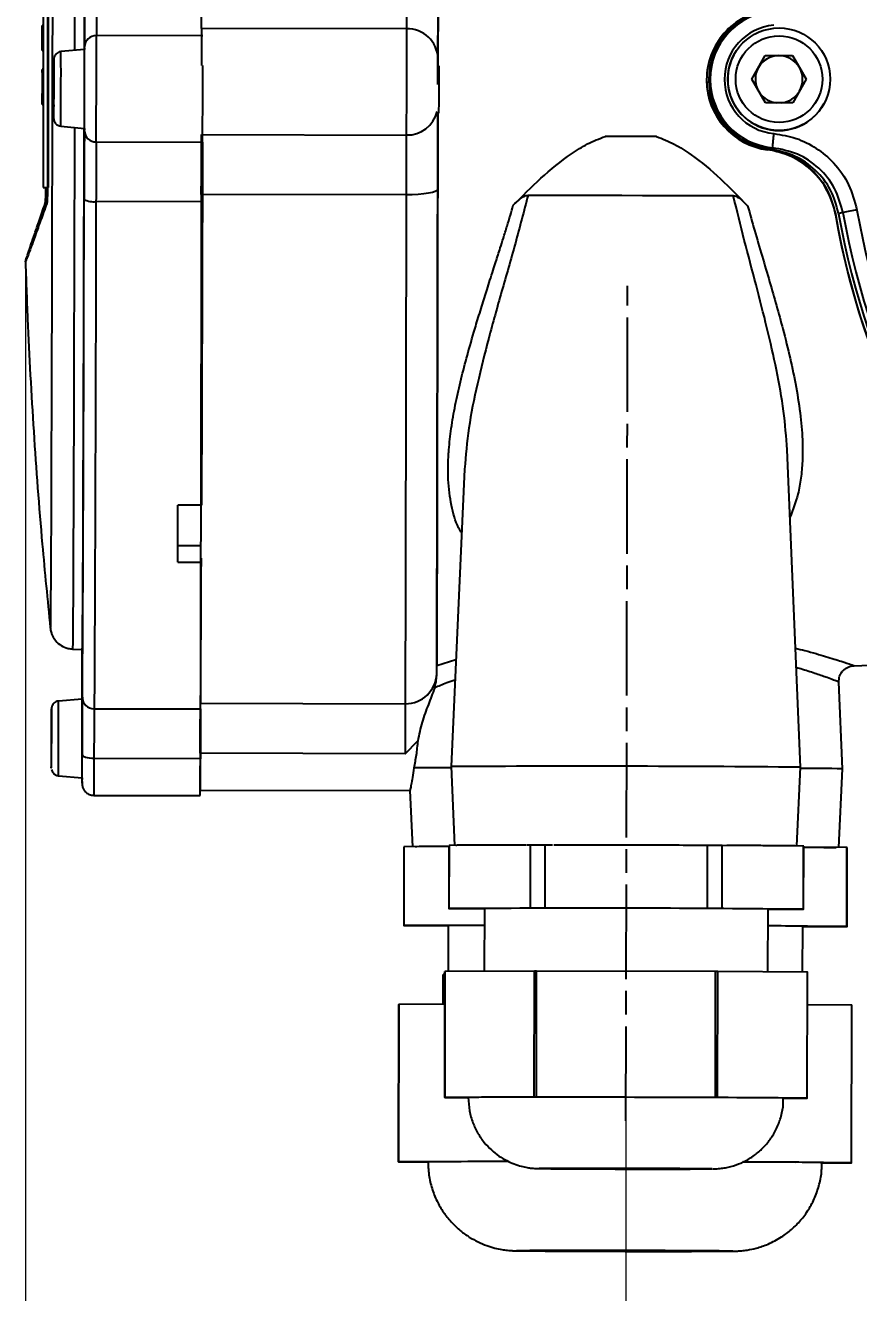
# Model space of a CAD drawing. Header units: millimetres. Extents: x 2384 to 4064, y 886 to 2074.
# Drawn here: x 2707.7 to 2813.5, y 1654 to 1814.9 of the extents above; entities that cross this region are included whole.
import ezdxf

# ---------------------------------------------------------------- set-up
doc = ezdxf.new("R2010")
doc.units = ezdxf.units.MM
doc.linetypes.add('AM_ISO08W050', pattern=[18, 12, -1.5, 3, -1.5])
doc.layers.add('AM_7', color=4, linetype='AM_ISO08W050', lineweight=25)
doc.layers.add('标注', color=3, linetype='Continuous', lineweight=13)
doc.styles.add('SLDTEXTSTYLE1', font='txt.shx', dxfattribs={"width": 0.7, "bigfont": 'gbcbig.shx'})
doc.dimstyles.new('SLDDIMSTYLE12$0', dxfattribs={"dimtxt": 12, "dimasz": 10, "dimexe": 0, "dimexo": 0.0625, "dimgap": 0.875, "dimtad": 1, "dimdec": 1, "dimlfac": 1.8, "dimrnd": 1e-09, "dimzin": 12, "dimdsep": 46, "dimtxsty": 'SLDTEXTSTYLE1', "dimcen": 0.09, "dimdle": 8.16, "dimclrd": 3, "dimclre": 3, "dimadec": 0, "dimazin": 3, "dimtfac": 1, "dimtdec": 1, "dimtofl": 0, "dimtmove": 0, "dimatfit": 3, "dimfxl": 0, "dimfrac": 2, "dimtolj": 1, "dimlwd": 5, "dimlwe": 5, "dimarcsym": 0})

# ---------------------------------------------------------------- blocks, each defined once
blk = doc.blocks.new('*D53')
at = {"layer": 'Defpoints', "color": 0, "transparency": 16777216}
for p in [(2707.74, 1785.17), (2948.88, 1689.67), (2948.88, 1637.54)]:
    blk.add_point(p, dxfattribs=at)
at = {"layer": '标注', "color": 3, "lineweight": 5, "transparency": 16777216}
blk.add_line((2707.74, 1785.1), (2707.74, 1637.54), dxfattribs=at)
at = {"layer": '标注', "color": 3, "linetype": 'Continuous', "lineweight": 5, "transparency": 16777216}
for p, q in [((2948.88, 1689.61), (2948.88, 1637.54)), ((2717.74, 1637.54), (2938.88, 1637.54))]:
    blk.add_line(p, q, dxfattribs=at)
at = {"layer": '标注', "color": 3, "transparency": 16777216}
for points in [[(2717.74, 1639.21), (2717.74, 1635.88), (2707.74, 1637.54)], [(2938.88, 1639.21), (2938.88, 1635.88), (2948.88, 1637.54)]]:
    blk.add_solid(points, dxfattribs=at)
at = {"layer": '标注', "color": 0, "transparency": 16777216, "insert": (2828.31, 1643.42), "char_height": 10, "attachment_point": 5, "style": 'SLDTEXTSTYLE1'}
blk.add_mtext('\\A1;245', dxfattribs=at)
blk = doc.blocks.new('*D60')
at = {"layer": 'Defpoints', "color": 0, "transparency": 16777216}
for p in [(2948.88, 1689.67), (2783.96, 1678.81), (2783.96, 1651.03)]:
    blk.add_point(p, dxfattribs=at)
at = {"layer": '标注', "color": 3, "lineweight": 5, "transparency": 16777216}
blk.add_line((2948.88, 1689.61), (2948.88, 1651.03), dxfattribs=at)
at = {"layer": '标注', "color": 3, "linetype": 'Continuous', "lineweight": 5, "transparency": 16777216}
for p, q in [((2783.96, 1678.75), (2783.96, 1651.03)), ((2938.88, 1651.03), (2793.96, 1651.03))]:
    blk.add_line(p, q, dxfattribs=at)
at = {"layer": '标注', "color": 3, "transparency": 16777216}
for points in [[(2793.96, 1652.7), (2793.96, 1649.36), (2783.96, 1651.03)], [(2938.88, 1652.7), (2938.88, 1649.36), (2948.88, 1651.03)]]:
    blk.add_solid(points, dxfattribs=at)
at = {"layer": '标注', "color": 0, "transparency": 16777216, "insert": (2866.42, 1656.91), "char_height": 10, "attachment_point": 5, "style": 'SLDTEXTSTYLE1'}
blk.add_mtext('\\A1;165', dxfattribs=at)

msp = doc.modelspace()

# ---------------------------------------------------------------- linework, layer by layer
at = {"color": 7, "linetype": 'Continuous', "lineweight": 25}
for p, q in [((2709.992, 1820.31), (2709.992, 1794.31)), ((2710.692, 1794.31), (2710.692, 1820.31)), ((2709.992, 1814.864), (2709.892, 1814.864)), ((2709.892, 1814.621), (2709.892, 1814.864)), ((2709.992, 1814.621), (2709.892, 1814.621)), ((2709.892, 1814.269), (2709.892, 1814.621)), ((2709.992, 1814.269), (2709.892, 1814.269)), ((2709.892, 1814.107), (2709.892, 1814.269)), ((2709.992, 1814.107), (2709.892, 1814.107)), ((2709.892, 1813.079), (2709.892, 1814.107)), ((2709.992, 1813.079), (2709.892, 1813.079)), ((2730.257, 1813.555), (2716.757, 1813.581)), ((2756.112, 1814.45), (2730.112, 1814.498)), ((2709.992, 1812.214), (2709.892, 1812.214)), ((2709.892, 1811.998), (2709.892, 1812.214)), ((2709.992, 1811.998), (2709.892, 1811.998)), ((2709.892, 1811.835), (2709.892, 1811.998)), ((2709.892, 1811.835), (2709.992, 1811.835)), ((2709.892, 1811.781), (2709.892, 1811.835)), ((2709.992, 1811.781), (2709.892, 1811.781)), ((2709.892, 1811.7), (2709.892, 1811.781)), ((2709.892, 1811.7), (2709.992, 1811.7)), ((2715.249, 1811.815), (2712.262, 1811.559)), ((2797.687, 1811.172), (2797.675, 1811.15)), ((2799.928, 1808.047), (2801.651, 1811.052)), ((2800.783, 1809.537), (2801.644, 1811.04)), ((2801.644, 1811.04), (2801.651, 1811.052)), ((2801.644, 1811.04), (2803.376, 1811.045)), ((2801.651, 1811.052), (2805.115, 1811.063)), ((2803.376, 1811.045), (2805.108, 1811.05)), ((2805.108, 1811.05), (2805.115, 1811.063)), ((2805.108, 1811.05), (2805.979, 1809.553)), ((2805.115, 1811.063), (2806.856, 1808.068)), ((2709.992, 1809.31), (2709.892, 1809.31)), ((2709.992, 1809.291), (2709.892, 1809.291)), ((2709.892, 1809.272), (2709.892, 1809.291)), ((2709.992, 1809.272), (2709.892, 1809.272)), ((2709.892, 1809.215), (2709.892, 1809.272)), ((2709.992, 1809.215), (2709.892, 1809.215)), ((2709.892, 1809.026), (2709.892, 1809.215)), ((2709.992, 1809.026), (2709.892, 1809.026)), ((2709.892, 1808.924), (2709.892, 1809.026)), ((2709.992, 1808.924), (2709.892, 1808.924)), ((2709.892, 1808.924), (2709.892, 1806.232)), ((2715.253, 1809.815), (2715.252, 1809.815)), ((2799.928, 1808.046), (2800.783, 1809.537)), ((2805.979, 1809.553), (2806.849, 1808.056)), ((2794.2, 1808.003), (2794.2, 1807.924)), ((2801.67, 1805.052), (2799.928, 1808.047)), ((2806.856, 1808.068), (2805.134, 1805.063)), ((2709.992, 1806.232), (2709.892, 1806.232)), ((2709.892, 1805.898), (2709.892, 1806.232)), ((2709.892, 1805.873), (2709.992, 1805.873)), ((2709.892, 1805.601), (2709.892, 1805.656)), ((2709.892, 1805.581), (2709.992, 1805.581)), ((2709.892, 1805.29), (2709.992, 1805.29)), ((2805.134, 1805.063), (2801.67, 1805.052)), ((2709.992, 1804.956), (2709.892, 1804.956)), ((2709.892, 1804.842), (2709.892, 1804.956)), ((2709.992, 1804.842), (2709.892, 1804.842)), ((2709.992, 1804.805), (2709.892, 1804.805)), ((2715.241, 1803.815), (2715.241, 1803.815)), ((2760.055, 1803.73), (2760.234, 1803.73)), ((2809.082, 1804.915), (2809.094, 1804.937)), ((2712.244, 1802.082), (2715.23, 1801.815)), ((2730.236, 1801.018), (2756.087, 1800.969)), ((2716.732, 1800.1), (2730.231, 1800.075)), ((2801.965, 1799.088), (2801.965, 1799.167)), ((2709.992, 1794.31), (2710.692, 1794.31)), ((2710.324, 1793.452), (2710.323, 1794.31)), ((2710.245, 1792.268), (2710.461, 1792.316)), ((2710.324, 1793.452), (2710.534, 1793.501)), ((2730.206, 1792.502), (2716.706, 1792.528)), ((2756.073, 1793.377), (2730.208, 1793.426)), ((2810.544, 1790.95), (2810.544, 1790.872)), ((2707.751, 1784.857), (2707.753, 1784.866)), ((2806.106, 1720.706), (2804.422, 1761.017)), ((2763.486, 1758.534), (2761.767, 1720.789)), ((2730.102, 1753.969), (2727.102, 1753.975)), ((2727.084, 1748.87), (2730.076, 1748.865)), ((2730.076, 1746.754), (2730.076, 1747.27)), ((2727.076, 1746.76), (2730.076, 1746.754)), ((2710.905, 1738.4), (2710.904, 1738.403)), ((2713.728, 1735.709), (2714.964, 1735.642)), ((2759.961, 1733.614), (2762.386, 1734.39)), ((2759.957, 1732.591), (2759.959, 1732.754)), ((2759.959, 1732.754), (2759.961, 1733.614)), ((2812.888, 1733.6), (2815.961, 1733.702)), ((2812.908, 1733.601), (2812.888, 1733.607)), ((2811.436, 1720.507), (2810.976, 1731.519)), ((2714.929, 1729.61), (2714.93, 1729.367)), ((2714.953, 1729.543), (2714.95, 1729.369)), ((2714.953, 1729.369), (2711.965, 1729.114)), ((2716.475, 1728.131), (2729.975, 1728.106)), ((2729.982, 1728.827), (2755.952, 1728.778)), ((2714.956, 1727.369), (2714.956, 1727.369)), ((2755.94, 1722.432), (2757.542, 1724.066)), ((2714.944, 1721.369), (2714.945, 1721.369)), ((2729.95, 1721.784), (2716.45, 1721.809)), ((2755.94, 1722.432), (2729.952, 1722.481)), ((2761.767, 1720.789), (2762.184, 1710.794)), ((2805.651, 1710.714), (2806.106, 1720.706)), ((2810.981, 1710.518), (2811.436, 1720.507)), ((2711.947, 1719.636), (2714.934, 1719.369)), ((2716.43, 1717.141), (2729.929, 1717.115)), ((2729.936, 1717.791), (2756.557, 1717.741)), ((2756.556, 1717.741), (2756.854, 1710.62)), ((2755.793, 1710.612), (2755.774, 1700.612)), ((2755.806, 1700.616), (2755.825, 1710.616)), ((2761.52, 1710.637), (2755.825, 1710.616)), ((2761.52, 1710.789), (2761.505, 1702.789)), ((2761.531, 1702.792), (2761.546, 1710.792)), ((2771.301, 1710.827), (2761.546, 1710.792)), ((2771.853, 1710.829), (2771.37, 1710.827)), ((2771.838, 1702.829), (2771.853, 1710.829)), ((2773.697, 1702.829), (2773.712, 1710.829)), ((2774.644, 1710.827), (2773.712, 1710.829)), ((2793.027, 1710.792), (2774.808, 1710.827)), ((2794.328, 1710.79), (2793.192, 1710.792)), ((2794.313, 1702.79), (2794.328, 1710.79)), ((2796.172, 1702.783), (2796.187, 1710.783)), ((2806.494, 1710.708), (2796.187, 1710.783)), ((2806.479, 1702.708), (2806.494, 1710.708)), ((2806.505, 1702.704), (2806.52, 1710.704)), ((2812.011, 1710.511), (2806.52, 1710.551)), ((2811.992, 1700.511), (2812.011, 1710.511)), ((2812.024, 1700.507), (2812.043, 1710.507)), ((2771.838, 1702.829), (2761.531, 1702.792)), ((2761.531, 1702.785), (2766.005, 1702.753)), ((2766.005, 1702.78), (2765.99, 1694.808)), ((2794.313, 1702.79), (2773.697, 1702.829)), ((2806.479, 1702.708), (2796.172, 1702.783)), ((2801.99, 1694.74), (2802.005, 1702.713)), ((2802.005, 1702.685), (2806.479, 1702.701)), ((2766.001, 1700.653), (2755.806, 1700.616)), ((2755.806, 1700.608), (2761.399, 1700.567)), ((2761.399, 1700.602), (2761.388, 1694.792)), ((2811.992, 1700.511), (2802.001, 1700.584)), ((2806.388, 1694.708), (2806.399, 1700.517)), ((2806.399, 1700.482), (2811.992, 1700.502)), ((2760.783, 1694.412), (2760.776, 1690.634)), ((2760.777, 1690.634), (2760.784, 1694.412)), ((2760.989, 1694.413), (2760.784, 1694.412)), ((2760.99, 1694.79), (2760.96, 1678.79)), ((2760.96, 1678.79), (2760.991, 1694.79)), ((2772.348, 1694.831), (2760.991, 1694.79)), ((2772.318, 1678.831), (2772.348, 1694.831)), ((2772.602, 1678.831), (2772.632, 1694.831)), ((2795.348, 1694.788), (2772.632, 1694.831)), ((2795.318, 1678.788), (2795.348, 1694.788)), ((2795.601, 1678.787), (2795.632, 1694.787)), ((2806.989, 1694.704), (2795.632, 1694.787)), ((2806.959, 1678.704), (2806.989, 1694.704)), ((2806.96, 1678.703), (2806.99, 1694.703)), ((2755.13, 1690.614), (2755.093, 1670.614)), ((2755.093, 1670.614), (2755.131, 1690.614)), ((2760.982, 1690.635), (2755.131, 1690.614)), ((2812.629, 1690.506), (2806.982, 1690.548)), ((2812.592, 1670.506), (2812.629, 1690.506)), ((2812.593, 1670.506), (2812.63, 1690.505)), ((2766.639, 1678.811), (2760.96, 1678.79)), ((2760.96, 1678.789), (2763.961, 1678.767)), ((2772.318, 1678.831), (2766.639, 1678.811)), ((2783.96, 1678.81), (2772.602, 1678.831)), ((2795.318, 1678.788), (2783.96, 1678.81)), ((2801.28, 1678.746), (2795.601, 1678.787)), ((2806.959, 1678.704), (2801.28, 1678.746)), ((2803.92, 1678.692), (2806.959, 1678.703)), ((2762.192, 1670.64), (2755.093, 1670.614)), ((2755.093, 1670.613), (2758.843, 1670.586)), ((2769.069, 1670.664), (2762.192, 1670.64)), ((2805.493, 1670.558), (2798.802, 1670.607)), ((2812.592, 1670.506), (2805.493, 1670.558)), ((2808.801, 1670.491), (2812.592, 1670.505)), ((2772.972, 1669.77), (2772.943, 1669.767)), ((2772.943, 1669.767), (2773.085, 1669.762)), ((2770.122, 1659.339), (2770.071, 1659.336))]:
    msp.add_line(p, q, dxfattribs=at)
at = {"color": 7, "linetype": 'Continuous', "lineweight": 25, "flags": 128}
for points in [[(2713.996, 1877.982), (2714.001, 1877.904), (2714.009, 1877.494), (2714.016, 1876.735), (2714.022, 1875.63), (2714.028, 1874.185), (2714.033, 1872.407), (2714.036, 1870.305), (2714.039, 1867.888), (2714.041, 1865.171), (2714.043, 1862.164), (2714.043, 1858.884), (2714.042, 1855.347), (2714.041, 1851.57), (2714.038, 1847.572), (2714.035, 1843.372), (2714.031, 1838.992), (2714.026, 1834.453), (2714.02, 1829.778), (2714.014, 1824.988), (2714.006, 1820.11), (2713.998, 1815.165), (2713.992, 1811.707)], [(2715.23, 1811.813), (2715.232, 1813.118), (2715.24, 1818.106), (2715.248, 1823.037), (2715.255, 1827.887), (2715.261, 1832.633), (2715.266, 1837.25), (2715.271, 1841.716), (2715.274, 1846.008), (2715.277, 1850.105), (2715.279, 1853.986), (2715.28, 1857.633), (2715.28, 1861.026), (2715.279, 1864.15), (2715.277, 1866.988), (2715.275, 1869.526), (2715.271, 1871.752), (2715.267, 1873.655), (2715.261, 1875.225), (2715.255, 1876.454), (2715.249, 1877.336), (2715.241, 1877.868), (2715.233, 1878.045)], [(2756.127, 1822.002), (2756.124, 1820.753), (2756.122, 1819.554), (2756.12, 1818.427), (2756.118, 1817.389), (2756.116, 1816.458), (2756.115, 1815.649), (2756.113, 1814.976), (2756.112, 1814.45)], [(2760.117, 1816.73), (2760.107, 1811.433), (2760.104, 1809.73)], [(2756.112, 1814.45), (2756.111, 1813.65), (2756.109, 1812.503), (2756.106, 1811.076), (2756.103, 1809.451), (2756.1, 1807.724), (2756.096, 1805.996), (2756.093, 1804.367), (2756.091, 1802.934), (2756.089, 1801.778), (2756.087, 1800.969)], [(2715.228, 1801.815), (2715.23, 1801.643), (2715.233, 1801.82), (2715.236, 1802.34), (2715.239, 1803.166), (2715.243, 1804.243), (2715.246, 1805.497), (2715.249, 1806.843), (2715.251, 1808.189), (2715.252, 1809.443), (2715.253, 1810.52), (2715.253, 1811.347), (2715.252, 1811.866), (2715.25, 1812.043), (2715.25, 1812.043)], [(2715.25, 1812.043), (2715.247, 1811.866), (2715.247, 1811.815)], [(2711.331, 1803.268), (2711.331, 1803.184), (2711.333, 1803.091), (2711.336, 1803.363), (2711.339, 1803.974), (2711.342, 1804.864), (2711.344, 1805.945), (2711.347, 1807.112), (2711.348, 1808.251), (2711.349, 1809.25), (2711.349, 1810.011), (2711.348, 1810.46), (2711.346, 1810.553), (2711.344, 1810.281), (2711.341, 1809.67), (2711.338, 1808.78), (2711.335, 1807.699), (2711.333, 1806.532), (2711.331, 1805.393), (2711.331, 1805.393)], [(2711.153, 1806.851), (2711.143, 1801.892), (2711.133, 1796.96), (2711.122, 1792.079), (2711.111, 1787.276), (2711.099, 1782.576), (2711.087, 1778.003), (2711.075, 1773.582), (2711.063, 1769.336), (2711.05, 1765.286), (2711.038, 1761.456), (2711.025, 1757.863), (2711.012, 1754.528), (2711, 1751.468), (2710.988, 1748.699), (2710.976, 1746.235), (2710.964, 1744.09), (2710.953, 1742.275), (2710.942, 1740.799), (2710.931, 1739.669), (2710.921, 1738.893), (2710.912, 1738.474), (2710.905, 1738.4)], [(2711.331, 1805.393), (2711.33, 1804.394), (2711.33, 1804.294)], [(2760.092, 1803.73), (2760.087, 1800.807), (2760.077, 1795.53), (2760.067, 1790.311), (2760.057, 1785.178), (2760.048, 1780.154), (2760.039, 1775.266), (2760.03, 1770.537), (2760.021, 1765.99), (2760.013, 1761.649), (2760.006, 1757.534), (2759.998, 1753.666), (2759.992, 1750.064), (2759.985, 1746.746), (2759.98, 1743.729), (2759.975, 1741.027), (2759.97, 1738.653), (2759.966, 1736.62), (2759.963, 1734.938), (2759.961, 1733.614)], [(2713.974, 1801.927), (2713.97, 1800.184), (2713.96, 1795.223), (2713.949, 1790.32), (2713.938, 1785.498), (2713.926, 1780.782), (2713.914, 1776.195), (2713.902, 1771.76), (2713.889, 1767.498), (2713.876, 1763.43), (2713.864, 1759.577), (2713.851, 1755.958), (2713.838, 1752.591), (2713.826, 1749.491), (2713.813, 1746.676), (2713.801, 1744.158), (2713.789, 1741.95), (2713.778, 1740.062), (2713.767, 1738.506), (2713.756, 1737.287), (2713.746, 1736.411), (2713.737, 1735.885), (2713.728, 1735.709)], [(2714.964, 1735.642), (2714.969, 1735.686), (2714.978, 1736.041), (2714.988, 1736.748), (2714.998, 1737.804), (2715.009, 1739.205), (2715.021, 1740.942), (2715.032, 1743.008), (2715.044, 1745.391), (2715.057, 1748.081), (2715.069, 1751.064), (2715.082, 1754.324), (2715.095, 1757.846), (2715.108, 1761.613), (2715.12, 1765.604), (2715.133, 1769.801), (2715.145, 1774.183), (2715.158, 1778.727), (2715.17, 1783.412), (2715.181, 1788.213), (2715.192, 1793.107), (2715.203, 1798.069), (2715.211, 1801.817)], [(2756.087, 1800.969), (2756.086, 1800.436), (2756.085, 1799.756), (2756.083, 1798.94), (2756.082, 1798.004), (2756.08, 1796.961), (2756.077, 1795.83), (2756.075, 1794.628), (2756.073, 1793.377)], [(2760.074, 1794.073), (2759.997, 1793.936), (2759.769, 1793.804), (2759.399, 1793.683), (2758.902, 1793.578), (2758.295, 1793.491), (2757.604, 1793.428), (2756.853, 1793.389), (2756.073, 1793.377)], [(2714.977, 1729.61), (2714.988, 1730.729), (2714.999, 1732.192), (2715.011, 1733.993), (2715.024, 1736.124), (2715.036, 1738.575), (2715.049, 1741.335), (2715.062, 1744.391), (2715.076, 1747.729), (2715.089, 1751.335), (2715.102, 1755.193), (2715.116, 1759.284), (2715.129, 1763.59), (2715.142, 1768.092), (2715.155, 1772.769), (2715.168, 1777.601), (2715.181, 1782.565), (2715.193, 1787.638), (2715.204, 1792.799)], [(2716.706, 1792.528), (2716.695, 1787.269), (2716.682, 1782.098), (2716.67, 1777.039), (2716.657, 1772.116), (2716.643, 1767.349), (2716.63, 1762.761), (2716.616, 1758.372), (2716.603, 1754.203), (2716.589, 1750.272), (2716.575, 1746.597), (2716.562, 1743.194), (2716.548, 1740.08), (2716.535, 1737.268), (2716.522, 1734.77), (2716.51, 1732.598), (2716.498, 1730.763), (2716.486, 1729.272), (2716.475, 1728.131)], [(2730.206, 1792.502), (2730.194, 1787.21), (2730.182, 1782.007), (2730.169, 1776.917), (2730.156, 1771.965), (2730.143, 1767.173), (2730.129, 1762.562), (2730.116, 1758.154), (2730.102, 1753.969)], [(2756.073, 1793.377), (2756.063, 1788.114), (2756.053, 1782.939), (2756.044, 1777.874), (2756.034, 1772.944), (2756.025, 1768.169), (2756.017, 1763.572), (2756.009, 1759.174), (2756.001, 1754.994), (2755.993, 1751.052), (2755.986, 1747.364), (2755.98, 1743.949), (2755.974, 1740.82), (2755.969, 1737.993), (2755.964, 1735.481), (2755.96, 1733.294), (2755.957, 1731.442), (2755.954, 1729.935), (2755.952, 1728.778)], [(2771.543, 1793.321), (2773.618, 1793.322), (2775.889, 1793.322), (2778.314, 1793.32), (2780.848, 1793.317), (2783.443, 1793.313), (2786.049, 1793.308), (2788.619, 1793.302), (2791.102, 1793.295), (2793.453, 1793.287), (2795.628, 1793.278), (2797.585, 1793.269)], [(2727.076, 1746.76), (2727.079, 1747.61), (2727.082, 1748.476), (2727.086, 1749.357), (2727.089, 1750.252), (2727.092, 1751.162), (2727.095, 1752.086), (2727.099, 1753.023), (2727.102, 1753.975)], [(2714.931, 1719.37), (2714.931, 1719.321), (2714.933, 1719.143), (2714.936, 1719.321), (2714.939, 1719.84), (2714.942, 1720.667), (2714.946, 1721.743), (2714.949, 1722.998), (2714.952, 1724.343), (2714.954, 1725.689), (2714.956, 1726.943), (2714.956, 1728.02), (2714.956, 1728.847), (2714.955, 1729.366), (2714.953, 1729.543), (2714.953, 1729.543)], [(2711.047, 1727.836), (2711.044, 1727.225), (2711.041, 1726.335), (2711.039, 1725.254), (2711.036, 1724.086), (2711.034, 1722.948), (2711.034, 1721.949), (2711.034, 1721.187), (2711.035, 1720.738), (2711.037, 1720.645), (2711.039, 1720.918), (2711.042, 1721.529), (2711.045, 1722.418), (2711.048, 1723.5), (2711.05, 1724.667), (2711.052, 1725.806), (2711.053, 1726.805), (2711.052, 1727.566), (2711.051, 1728.015), (2711.05, 1728.119)], [(2711.05, 1728.119), (2711.05, 1728.108), (2711.047, 1727.836)], [(2755.952, 1728.778), (2755.951, 1728.462), (2755.95, 1727.989), (2755.949, 1727.365), (2755.948, 1726.601), (2755.946, 1725.71), (2755.944, 1724.707), (2755.942, 1723.608), (2755.94, 1722.432)], [(2716.45, 1721.809), (2716.157, 1721.82), (2715.876, 1721.85), (2715.616, 1721.899), (2715.389, 1721.965), (2715.202, 1722.046), (2715.063, 1722.137), (2714.978, 1722.236), (2714.948, 1722.339)], [(2716.45, 1721.809), (2716.446, 1720.266), (2716.441, 1718.961), (2716.437, 1717.97), (2716.433, 1717.351), (2716.43, 1717.141), (2716.43, 1717.141)], [(2714.929, 1719.37), (2714.929, 1719.102), (2714.929, 1719.101)], [(2714.929, 1719.101), (2714.931, 1718.695), (2714.934, 1718.695), (2714.937, 1719.058)], [(2773.712, 1710.829), (2773.474, 1710.829), (2773.238, 1710.829), (2773.003, 1710.829), (2772.77, 1710.829), (2772.538, 1710.829), (2772.308, 1710.829), (2772.08, 1710.829), (2771.853, 1710.829)], [(2796.187, 1710.783), (2795.96, 1710.784), (2795.732, 1710.785), (2795.502, 1710.786), (2795.27, 1710.787), (2795.037, 1710.787), (2794.802, 1710.788), (2794.566, 1710.789), (2794.328, 1710.79)], [(2761.531, 1702.792), (2761.519, 1702.791), (2761.511, 1702.79), (2761.507, 1702.79), (2761.505, 1702.789), (2761.507, 1702.788), (2761.511, 1702.787), (2761.519, 1702.786), (2761.531, 1702.785)], [(2773.697, 1702.829), (2773.459, 1702.829), (2773.223, 1702.829), (2772.988, 1702.829), (2772.755, 1702.829), (2772.523, 1702.829), (2772.293, 1702.829), (2772.065, 1702.829), (2771.838, 1702.829)], [(2796.172, 1702.783), (2795.945, 1702.784), (2795.717, 1702.785), (2795.487, 1702.786), (2795.255, 1702.787), (2795.022, 1702.788), (2794.787, 1702.788), (2794.551, 1702.789), (2794.313, 1702.79)], [(2806.479, 1702.701), (2806.49, 1702.702), (2806.499, 1702.703), (2806.503, 1702.703), (2806.505, 1702.704), (2806.503, 1702.705), (2806.499, 1702.706), (2806.49, 1702.707), (2806.479, 1702.708)], [(2755.806, 1700.616), (2755.792, 1700.615), (2755.782, 1700.614), (2755.776, 1700.613), (2755.774, 1700.612), (2755.776, 1700.611), (2755.782, 1700.61), (2755.792, 1700.609), (2755.806, 1700.608)], [(2811.992, 1700.502), (2812.006, 1700.503), (2812.016, 1700.504), (2812.022, 1700.506), (2812.024, 1700.507), (2812.022, 1700.508), (2812.016, 1700.509), (2812.006, 1700.51), (2811.992, 1700.511)], [(2772.632, 1694.831), (2772.597, 1694.831), (2772.561, 1694.831), (2772.525, 1694.831), (2772.49, 1694.831), (2772.455, 1694.831), (2772.419, 1694.831), (2772.384, 1694.831), (2772.348, 1694.831)], [(2795.632, 1694.787), (2795.596, 1694.787), (2795.561, 1694.787), (2795.525, 1694.787), (2795.49, 1694.788), (2795.454, 1694.788), (2795.419, 1694.788), (2795.383, 1694.788), (2795.348, 1694.788)], [(2772.602, 1678.831), (2772.567, 1678.831), (2772.531, 1678.831), (2772.495, 1678.831), (2772.46, 1678.831), (2772.424, 1678.831), (2772.389, 1678.831), (2772.354, 1678.831), (2772.318, 1678.831)], [(2795.601, 1678.787), (2795.566, 1678.787), (2795.531, 1678.787), (2795.495, 1678.788), (2795.46, 1678.788), (2795.424, 1678.788), (2795.389, 1678.788), (2795.353, 1678.788), (2795.318, 1678.788)], [(2803.96, 1678.709), (2803.96, 1678.709), (2803.789, 1678.718), (2803.278, 1678.727), (2802.437, 1678.736), (2801.28, 1678.746)], [(2773.726, 1669.766), (2773.91, 1669.759), (2774.458, 1669.753), (2775.348, 1669.745), (2776.548, 1669.738), (2778.016, 1669.732), (2779.699, 1669.725), (2781.534, 1669.72), (2783.457, 1669.715), (2785.397, 1669.712), (2787.285, 1669.71), (2789.051, 1669.709), (2790.634, 1669.71), (2791.974, 1669.712), (2793.024, 1669.715), (2793.746, 1669.719), (2794.114, 1669.725), (2794.114, 1669.731), (2793.746, 1669.737), (2793.024, 1669.744), (2791.974, 1669.751), (2790.634, 1669.758), (2789.052, 1669.765), (2787.285, 1669.771), (2785.397, 1669.776), (2783.457, 1669.78), (2781.534, 1669.782), (2779.699, 1669.784), (2778.016, 1669.784), (2776.548, 1669.783), (2775.348, 1669.78), (2774.458, 1669.776), (2773.91, 1669.772), (2773.726, 1669.766)], [(2794.809, 1669.721), (2794.899, 1669.723), (2794.913, 1669.729)], [(2770.071, 1659.336), (2770.249, 1659.328), (2770.332, 1659.327)], [(2771.05, 1659.334), (2771.234, 1659.327), (2771.779, 1659.319), (2772.672, 1659.311), (2773.885, 1659.303), (2775.384, 1659.295), (2777.125, 1659.288), (2779.059, 1659.281), (2781.131, 1659.275), (2783.279, 1659.271), (2785.444, 1659.267), (2787.561, 1659.264), (2789.571, 1659.263), (2791.416, 1659.263), (2793.042, 1659.265), (2794.403, 1659.267), (2795.459, 1659.271), (2796.181, 1659.276), (2796.547, 1659.282), (2796.547, 1659.289), (2796.181, 1659.297), (2795.459, 1659.304), (2794.403, 1659.312), (2793.042, 1659.32), (2791.416, 1659.328), (2789.571, 1659.335), (2787.561, 1659.341), (2785.444, 1659.347), (2783.279, 1659.351), (2781.131, 1659.354), (2779.06, 1659.356), (2777.125, 1659.357), (2775.384, 1659.356), (2773.885, 1659.354), (2772.672, 1659.35), (2771.78, 1659.346), (2771.234, 1659.34), (2771.05, 1659.334)], [(2797.36, 1659.277), (2797.527, 1659.28), (2797.527, 1659.287), (2797.513, 1659.288)]]:
    msp.add_lwpolyline(points, dxfattribs=at)
at = {"color": 7, "linetype": 'Continuous', "lineweight": 25}
for centre, radius in [((2803.39, 1808.055), 6.5), ((2803.392, 1808.058), 5.5)]:
    msp.add_circle(centre, radius, dxfattribs=at)
for centre, radius, start, end in [((5056.707, 1816.304), 2339.952, 179.881276, 180.066691), ((5406.196, 1815.311), 2690.945, 179.881276, 180.066691), ((2803.358, 1807.995), 8.89, 96.98978, 263.15691), ((2803.375, 1808.027), 8.712, 95.44582, 264.70086), ((2803.378, 1808.032), 6.912, 95.44583, 264.70085), ((2716.708, 1812.126), 1.456, 88.07281, 177.89879), ((230.5, 1811.525), 2486.258, 359.736703, 0.04736), ((2756.227, 1810.571), 3.881, 1.80798, 91.68764), ((1622.284, 1808.874), 1089.981, 359.642939, 0.141123), ((1565.158, 1808.982), 1150.095, 359.642939, 0.141123), ((713.518, 1810.615), 2001.736, 359.739298, 0.044764), ((2803.378, 1808.032), 6.5, 151.33654, 180.18019), ((2803.385, 1808.045), 3, 90.17977, 150.17994), ((2803.385, 1808.045), 3, 30.18021, 90.17985), ((258.541, 1811.344), 2471.716, 359.738774, 359.9639), ((2579.789, 1808.681), 180.459, 359.74439, 0.33318), ((2803.385, 1808.045), 3, 150.18007, 204.99697), ((2803.385, 1808.045), 3, 330.18008, 30.18027), ((2158.944, 1807.625), 601.303, 359.628875, 0.02389), ((2803.1, 1807.916), 8.9, 179.94627, 262.67299), ((2803.378, 1808.032), 6.5, 180.18018, 331.33619), ((2803.385, 1808.045), 3, 215.36346, 264.93578), ((2803.385, 1808.045), 3, 275.42388, 330.17995), ((2756.203, 1804.89), 3.922, 268.31114, 346.33156), ((5406.168, 1788.233), 2690.968, 179.717372, 179.902786), ((2716.688, 1801.555), 1.456, 181.88531, 271.71128), ((2470.585, 1831.519), 333.541, 354.46584, 354.776), ((5056.675, 1788.558), 2339.972, 179.717372, 179.902786), ((5070.176, 1788.532), 2339.973, 179.717372, 179.902786), ((2800.69, 1789.17), 10, 9.79777, 82.67294), ((2716.348, 1794.839), 2.339, 240.72083, 278.81017), ((2908.099, 1807.703), 98.999, 189.66157, 229.67541), ((2908.1, 1807.797), 99, 189.79776, 259.98721), ((2908.358, 1808.129), 98.897, 189.98805, 260.15852), ((2844.406, 1611.964), 182.163, 99.83918, 100.40576), ((2908.376, 1808.162), 98.358, 189.97103, 260.17554), ((2908.379, 1808.167), 96.56, 189.97103, 260.17554), ((-798.127, 1756.568), 3528.216, 359.537796, 359.840635), ((3964.118, 1737.017), 1249.211, 180.06293, 180.33972), ((2755.991, 1732.747), 3.969, 269.43252, 357.74848), ((4210.825, 1720.087), 1495.878, 179.635228, 179.913718), ((2716.466, 1729.62), 1.489, 180.3825, 270.35096), ((1623.191, 1726.427), 1088.777, 359.642663, 0.141399), ((1566.131, 1726.534), 1148.825, 359.642663, 0.141399), ((4017.212, 1719.85), 1300.764, 179.635228, 179.913718), ((4030.711, 1719.825), 1300.763, 179.635228, 179.913718), ((1741.195, 1724.162), 973.755, 359.699687, 359.892774), ((2201.685, 1721.751), 528.264, 359.49715, 0.00348), ((2762.452, 1127.342), 593.31, 90.065658, 90.522232), ((2778.742, -1043.817), 2764.658, 89.432878, 90.351802), ((2806.521, 1524.884), 195.684, 88.56072, 90.1233), ((2755.822, 1710.516), 0.1, 88.14259, 106.6726), ((2761.543, 1710.712), 0.0802, 88.14259, 106.6726), ((2806.498, 1710.637), 0.0702, 71.77555, 92.98046), ((2812.015, 1710.423), 0.0878, 71.77555, 92.98046), ((2779.82, -524.292), 2227.115, 89.429259, 90.355422), ((2765.405, 1471.747), 228.89, 89.8507, 91.00272), ((2801.67, 1479.442), 221.126, 88.77453, 89.91419), ((2806.989, 1694.703), 0.000516, 268.25223, 91.64011), ((2755.131, 1690.613), 0.000993, 102.03411, 160.71318), ((2812.629, 1690.505), 0.000945, 17.40058, 79.46871), ((2760.96, 1678.79), 0.000516, 88.25223, 271.64011), ((2766.151, 1592.579), 86.233, 89.67516, 91.45567), ((2775.07, -2048.082), 3726.902, 89.863332, 90.12961), ((2778.844, -2048.13), 3726.943, 89.655072, 89.921349), ((2806.959, 1678.703), 0.000516, 268.25223, 91.64011), ((2755.093, 1670.614), 0.000645, 88.25223, 271.64011), ((2761.581, 1562.843), 107.798, 89.6752, 91.45559), ((2769.614, -774.123), 2444.773, 90.014051, 90.173933), ((2789.022, -751.083), 2421.697, 89.610306, 89.76716), ((2805.699, 1562.763), 107.796, 88.32904, 90.10951), ((2812.592, 1670.506), 0.000645, 268.25223, 91.64011), ((2781.249, 234.948), 1434.846, 89.454339, 90.330503), ((2787.056, 3331.547), 1661.844, 269.518311, 270.267301), ((2780.236, -257.892), 1917.258, 89.483696, 90.302264), ((2787.796, 3795.968), 2136.713, 269.531711, 270.256472)]:
    msp.add_arc(centre, radius, start, end, dxfattribs=at)
for points, knots in [([(2711.164, 1875.308), (2711.169, 1875.219), (2711.178, 1875.038), (2711.189, 1873.538), (2711.198, 1871.04), (2711.205, 1867.415), (2711.209, 1862.705), (2711.21, 1856.976), (2711.208, 1850.541), (2711.204, 1843.644), (2711.197, 1836.515), (2711.189, 1829.119), (2711.178, 1821.627), (2711.166, 1814.193), (2711.157, 1809.267), (2711.153, 1806.851)], [0, 0, 0, 0, 0.0736754, 0.1504344, 0.2298849, 0.3115242, 0.3947507, 0.4788859, 0.5632051, 0.6400411, 0.7158686, 0.7901842, 0.8625449, 0.9325805, 1, 1, 1, 1]), ([(2760.105, 1810.693), (2760.106, 1811.187), (2760.108, 1812.192), (2760.113, 1814.717), (2760.119, 1817.782), (2760.123, 1820.118), (2760.125, 1821.266)], [0, 0, 0, 0, 0.2457963, 0.5, 0.7542037, 1, 1, 1, 1]), ([(2710.584, 1820.252), (2710.575, 1818.084), (2710.555, 1813.646), (2710.538, 1806.852), (2710.53, 1800.059), (2710.532, 1795.62), (2710.534, 1793.452)], [0, 0, 0, 0, 0.2442183, 0.4999999, 0.7557815, 1, 1, 1, 1]), ([(2709.892, 1812.214), (2709.892, 1812.281), (2709.892, 1812.458), (2709.892, 1812.746), (2709.892, 1812.968), (2709.892, 1813.079)], [0, 0, 0, 0, 0.2309563, 0.6153551, 1, 1, 1, 1]), ([(2730.112, 1814.498), (2730.112, 1814.186), (2730.111, 1813.56), (2730.108, 1811.915), (2730.105, 1810.592), (2730.104, 1809.831), (2730.104, 1809.787)], [0, 0, 0, 0, 0.3266104, 0.6532207, 0.9798311, 1, 1, 1, 1]), ([(2712.26, 1811.54), (2712.182, 1811.535), (2712.002, 1811.525), (2711.767, 1811.391), (2711.578, 1811.217), (2711.46, 1811.038), (2711.393, 1810.877), (2711.363, 1810.753), (2711.352, 1810.671), (2711.349, 1810.632), (2711.348, 1810.611), (2711.347, 1810.591), (2711.346, 1810.561), (2711.345, 1810.48), (2711.344, 1810.362), (2711.343, 1810.148), (2711.343, 1810.136)], [0, 0, 0, 0, 0.0737169, 0.1702755, 0.2500217, 0.3174267, 0.3729165, 0.4156756, 0.4400222, 0.4534081, 0.4648702, 0.4816966, 0.5170365, 0.6487935, 0.9802805, 1, 1, 1, 1]), ([(2760.099, 1807.388), (2760.099, 1807.493), (2760.1, 1807.908), (2760.102, 1808.667), (2760.103, 1809.55), (2760.105, 1810.28), (2760.105, 1810.558), (2760.105, 1810.693)], [0, 0, 0, 0, 0.0764359, 0.3019499, 0.5382179, 0.774486, 1, 1, 1, 1]), ([(2711.339, 1808.087), (2711.34, 1808.371), (2711.341, 1808.71), (2711.342, 1809.02), (2711.343, 1809.101), (2711.344, 1808.972), (2711.344, 1808.84), (2711.346, 1808.857), (2711.346, 1808.768), (2711.346, 1808.534), (2711.345, 1808.223), (2711.345, 1807.683), (2711.344, 1807.166), (2711.344, 1806.712), (2711.343, 1806.441), (2711.342, 1806.042), (2711.34, 1805.617), (2711.338, 1804.931), (2711.337, 1804.624), (2711.337, 1804.543), (2711.336, 1804.672), (2711.335, 1804.805), (2711.334, 1804.788), (2711.334, 1804.876), (2711.334, 1805.111), (2711.334, 1805.421), (2711.335, 1805.961), (2711.335, 1806.478), (2711.336, 1806.932), (2711.336, 1807.203), (2711.338, 1807.599), (2711.339, 1807.865), (2711.339, 1808.087)], [0, 0, 0, 0, 0.0662649, 0.0793317, 0.0917493, 0.1205736, 0.1985399, 0.2267612, 0.2498448, 0.2658901, 0.2845053, 0.318085, 0.3794264, 0.4082507, 0.4206683, 0.4337351, 0.5, 0.5662649, 0.5793317, 0.5917493, 0.6205736, 0.6985399, 0.7267612, 0.7498448, 0.7658901, 0.7845053, 0.818085, 0.8794264, 0.9082507, 0.9206683, 0.9337351, 1, 1, 1, 1]), ([(2709.892, 1805.581), (2709.892, 1805.623), (2709.892, 1805.699), (2709.892, 1805.788), (2709.892, 1805.845), (2709.892, 1805.869), (2709.892, 1805.872), (2709.892, 1805.873)], [0, 0, 0, 0, 0.2950391, 0.5335944, 0.7263852, 0.8881167, 1, 1, 1, 1]), ([(2709.892, 1805.29), (2709.892, 1805.293), (2709.892, 1805.299), (2709.892, 1805.352), (2709.892, 1805.428), (2709.892, 1805.51), (2709.892, 1805.562), (2709.892, 1805.581)], [0, 0, 0, 0, 0.1979484, 0.397719, 0.6289038, 0.8619952, 1, 1, 1, 1]), ([(2709.892, 1804.956), (2709.892, 1805.023), (2709.892, 1805.127), (2709.892, 1805.232), (2709.892, 1805.27)], [0, 0, 0, 0, 0.6362211, 1, 1, 1, 1]), ([(2711.331, 1805.392), (2711.331, 1805.221), (2711.33, 1804.722), (2711.33, 1804.011), (2711.331, 1803.39), (2711.331, 1803.152), (2711.333, 1803.071), (2711.332, 1803.055), (2711.336, 1802.995), (2711.344, 1802.912), (2711.376, 1802.764), (2711.467, 1802.555), (2711.645, 1802.33), (2711.911, 1802.143), (2712.128, 1802.108), (2712.229, 1802.091)], [0, 0, 0, 0, 0.0985995, 0.2878983, 0.4777684, 0.6680791, 0.7165624, 0.7504867, 0.7578943, 0.7675649, 0.7980747, 0.8356015, 0.8864138, 0.9467896, 1, 1, 1, 1]), ([(2760.074, 1794.073), (2760.076, 1795.225), (2760.081, 1797.568), (2760.086, 1800.62), (2760.09, 1802.755), (2760.092, 1803.513), (2760.092, 1803.73)], [0, 0, 0, 0, 0.2869892, 0.5837948, 0.8806003, 1, 1, 1, 1]), ([(2769.663, 1792.043), (2770.814, 1793.207), (2773.127, 1795.548), (2776.309, 1798.149), (2779.076, 1799.906), (2780.57, 1800.499), (2781.324, 1800.798)], [0, 0, 0, 0, 0.3351729, 0.6736325, 0.8353953, 1, 1, 1, 1]), ([(2787.853, 1800.785), (2788.612, 1800.479), (2790.149, 1799.859), (2792.897, 1798.071), (2796.038, 1795.458), (2798.278, 1793.145), (2799.406, 1791.981)], [0, 0, 0, 0, 0.1664395, 0.33683, 0.6662108, 1, 1, 1, 1]), ([(2802.74, 1801.15), (2803.69, 1800.993), (2805.585, 1800.68), (2808.183, 1799.362), (2810.513, 1797.398), (2812.412, 1794.73), (2812.989, 1792.543), (2813.277, 1791.448)], [0, 0, 0, 0, 0.1872716, 0.3736538, 0.5608014, 0.7799695, 1, 1, 1, 1]), ([(2802.299, 1799.168), (2802.35, 1799.202), (2802.441, 1799.262), (2802.531, 1799.325), (2802.571, 1799.352)], [0, 0, 0, 0, 0.56, 1, 1, 1, 1]), ([(2810.96, 1790.976), (2810.677, 1792.008), (2810.113, 1794.069), (2808.092, 1796.611), (2805.44, 1798.489), (2803.347, 1798.941), (2802.299, 1799.168)], [0, 0, 0, 0, 0.2500466, 0.4994486, 0.7493959, 1, 1, 1, 1]), ([(2811.504, 1791.131), (2811.214, 1792.184), (2810.633, 1794.288), (2808.54, 1796.867), (2805.795, 1798.741), (2803.646, 1799.149), (2802.571, 1799.352)], [0, 0, 0, 0, 0.24974351, 0.4995348, 0.74962295, 1, 1, 1, 1]), ([(2759.959, 1732.754), (2759.96, 1733.275), (2759.962, 1734.326), (2759.967, 1736.806), (2759.973, 1739.984), (2759.98, 1743.919), (2759.989, 1748.568), (2759.999, 1753.865), (2760.01, 1759.734), (2760.022, 1766.087), (2760.034, 1772.796), (2760.047, 1779.755), (2760.061, 1786.84), (2760.07, 1791.676), (2760.074, 1794.073)], [0, 0, 0, 0, 0.0799787, 0.161403, 0.2441777, 0.3289195, 0.4142314, 0.5, 0.5857633, 0.6710753, 0.7558223, 0.8385919, 0.9200188, 1, 1, 1, 1]), ([(2707.756, 1784.888), (2707.763, 1784.915), (2707.777, 1784.968), (2707.826, 1785.129), (2707.903, 1785.371), (2708.019, 1785.725), (2708.206, 1786.287), (2708.495, 1787.148), (2708.929, 1788.43), (2709.499, 1790.1), (2709.994, 1791.538), (2710.245, 1792.268)], [0, 0, 0, 0, 0.0695718, 0.1399778, 0.2131547, 0.2960617, 0.3930774, 0.5249841, 0.67293, 0.8337924, 1, 1, 1, 1]), ([(2710.451, 1792.268), (2710.185, 1791.526), (2709.661, 1790.062), (2709.052, 1788.369), (2708.585, 1787.077), (2708.259, 1786.182), (2708.043, 1785.596), (2707.908, 1785.236), (2707.831, 1785.036), (2707.806, 1784.978), (2707.798, 1784.958)], [0, 0, 0, 0, 0.1779854, 0.3508049, 0.5097393, 0.6510946, 0.7713641, 0.8692128, 0.9561092, 1, 1, 1, 1]), ([(2710.245, 1792.268), (2710.257, 1792.319), (2710.281, 1792.415), (2710.305, 1792.707), (2710.322, 1793.046), (2710.323, 1793.314), (2710.324, 1793.452)], [0, 0, 0, 0, 0.2756722, 0.5193528, 0.7529471, 1, 1, 1, 1]), ([(2710.534, 1793.452), (2710.533, 1793.314), (2710.531, 1793.046), (2710.514, 1792.707), (2710.489, 1792.415), (2710.464, 1792.319), (2710.451, 1792.268)], [0, 0, 0, 0, 0.2468652, 0.4800542, 0.7236415, 1, 1, 1, 1]), ([(2771.543, 1793.321), (2771.013, 1791.286), (2769.934, 1787.15), (2768.184, 1781.108), (2766.509, 1775.137), (2765.06, 1769.349), (2763.922, 1763.771), (2763.63, 1760.281), (2763.487, 1758.565)], [0, 0, 0, 0, 0.1647618, 0.3350321, 0.5023467, 0.6708007, 0.8381304, 1, 1, 1, 1]), ([(2769.663, 1792.043), (2769.953, 1792.331), (2770.39, 1792.764), (2770.966, 1793.146), (2771.306, 1793.296), (2771.467, 1793.313), (2771.543, 1793.321)], [0, 0, 0, 0, 0.4983644, 0.7492891, 0.8823643, 1, 1, 1, 1]), ([(2804.422, 1761.013), (2804.301, 1762.637), (2804.055, 1765.924), (2803.106, 1771.114), (2801.892, 1776.467), (2800.479, 1781.973), (2798.984, 1787.561), (2798.047, 1791.384), (2797.585, 1793.269)], [0, 0, 0, 0, 0.1636214, 0.3309929, 0.4979894, 0.6651428, 0.8348493, 1, 1, 1, 1]), ([(2797.585, 1793.269), (2797.656, 1793.261), (2797.809, 1793.243), (2798.134, 1793.091), (2798.692, 1792.707), (2799.121, 1792.271), (2799.406, 1791.981)], [0, 0, 0, 0, 0.1176897, 0.2509968, 0.5013578, 1, 1, 1, 1]), ([(2763.116, 1750.424), (2762.984, 1750.646), (2762.347, 1751.713), (2761.904, 1753.462), (2761.538, 1755.544), (2761.397, 1757.254), (2761.374, 1759.082), (2761.484, 1761.236), (2761.775, 1763.767), (2762.277, 1766.646), (2762.936, 1769.62), (2763.732, 1772.702), (2764.433, 1775.16), (2764.979, 1776.984), (2765.315, 1778.089), (2765.661, 1779.206), (2766.004, 1780.304), (2766.351, 1781.403), (2766.722, 1782.572), (2767.095, 1783.743), (2767.529, 1785.106), (2767.958, 1786.46), (2768.432, 1787.969), (2768.86, 1789.355), (2769.28, 1790.739), (2769.539, 1791.623), (2769.663, 1792.043)], [0, 0, 0, 0, 0.0223291, 0.107433, 0.1520622, 0.1982657, 0.2461795, 0.2959252, 0.3630825, 0.4345447, 0.504377, 0.5735658, 0.6485596, 0.6720734, 0.6968166, 0.7227893, 0.7467896, 0.7698616, 0.7955548, 0.8238682, 0.8466316, 0.8845664, 0.9117083, 0.9439963, 0.9734261, 1, 1, 1, 1]), ([(2799.406, 1791.981), (2799.696, 1790.947), (2800.3, 1788.789), (2801.247, 1785.573), (2802.184, 1782.39), (2803.069, 1779.318), (2803.958, 1776.074), (2804.826, 1772.602), (2805.605, 1768.888), (2806.154, 1765.301), (2806.398, 1762.178), (2806.387, 1759.573), (2806.193, 1757.409), (2805.77, 1754.986), (2805.157, 1753.4), (2804.781, 1752.427)], [0, 0, 0, 0, 0.0696737, 0.1453647, 0.2203792, 0.2906624, 0.3616333, 0.451857, 0.542691, 0.6371407, 0.7250815, 0.7885006, 0.8492592, 0.9076168, 1, 1, 1, 1]), ([(2811.504, 1791.131), (2811.403, 1791.101), (2811.221, 1791.048), (2811.04, 1790.998), (2810.96, 1790.976)], [0, 0, 0, 0, 0.56, 1, 1, 1, 1]), ([(2707.741, 1785.165), (2707.829, 1782.65), (2708.083, 1775.363), (2708.751, 1763.314), (2709.731, 1750.24), (2710.553, 1741.945), (2710.904, 1738.403)], [0, 0, 0, 0, 0.1610355, 0.4665979, 0.7721951, 1, 1, 1, 1]), ([(2710.904, 1738.403), (2710.91, 1738.348), (2710.92, 1738.259), (2710.971, 1737.998), (2711.053, 1737.71), (2711.229, 1737.28), (2711.61, 1736.695), (2712.276, 1736.12), (2713.046, 1735.782), (2713.555, 1735.728), (2713.753, 1735.708)], [0, 0, 0, 0, 0.1025358, 0.1657539, 0.2250906, 0.31398, 0.4713112, 0.6712945, 0.8725629, 1, 1, 1, 1]), ([(2805.475, 1735.814), (2805.876, 1735.717), (2807.384, 1735.353), (2809.397, 1734.753), (2811.4, 1734.129), (2812.667, 1733.697), (2812.828, 1733.633), (2812.908, 1733.601)], [0, 0, 0, 0, 0.0833209, 0.3130973, 0.5411116, 0.7716411, 1, 1, 1, 1]), ([(2810.976, 1731.519), (2810.944, 1731.534), (2810.88, 1731.564), (2810.362, 1731.763), (2809.656, 1732.023), (2808.871, 1732.301), (2808.14, 1732.553), (2807.3, 1732.831), (2806.458, 1733.101), (2805.845, 1733.285), (2805.577, 1733.366)], [0, 0, 0, 0, 0.171121, 0.3423296, 0.5176154, 0.6165683, 0.7209331, 0.8210849, 0.9219188, 1, 1, 1, 1]), ([(2810.976, 1731.519), (2810.993, 1731.773), (2811.018, 1732.163), (2811.25, 1732.641), (2811.497, 1732.973), (2811.81, 1733.244), (2812.269, 1733.511), (2812.656, 1733.566), (2812.907, 1733.601)], [0, 0, 0, 0, 0.2393769, 0.368295, 0.4999712, 0.6316509, 0.7605797, 1, 1, 1, 1]), ([(2759.693, 1730.802), (2759.773, 1731.147), (2759.934, 1731.839), (2759.949, 1732.34), (2759.957, 1732.591)], [0, 0, 0, 0, 0.5002281, 1, 1, 1, 1]), ([(2762.267, 1731.781), (2761.918, 1731.654), (2760.936, 1731.298), (2760.18, 1730.996), (2759.693, 1730.802)], [0, 0, 0, 0, 0.3559734, 1, 1, 1, 1]), ([(2759.693, 1730.802), (2759.422, 1730.082), (2758.851, 1728.566), (2758.054, 1726.55), (2757.708, 1724.872), (2757.542, 1724.066)], [0, 0, 0, 0, 0.3196668, 0.6731776, 1, 1, 1, 1]), ([(2711.965, 1729.097), (2711.908, 1729.096), (2711.745, 1729.092), (2711.516, 1728.976), (2711.312, 1728.806), (2711.182, 1728.626), (2711.106, 1728.46), (2711.07, 1728.326), (2711.056, 1728.233), (2711.052, 1728.188), (2711.051, 1728.166), (2711.05, 1728.146), (2711.05, 1728.117), (2711.049, 1728.061), (2711.048, 1727.929), (2711.047, 1727.84)], [0, 0, 0, 0, 0.0603873, 0.172694, 0.2647242, 0.3425559, 0.4071104, 0.4577306, 0.4915019, 0.5072258, 0.5199221, 0.5382789, 0.5761704, 0.7121718, 1, 1, 1, 1]), ([(2711.048, 1726.022), (2711.049, 1725.868), (2711.049, 1725.683), (2711.049, 1725.356), (2711.048, 1725.096), (2711.047, 1724.52), (2711.046, 1723.88), (2711.044, 1723.259), (2711.044, 1722.924), (2711.043, 1722.753), (2711.042, 1722.642), (2711.041, 1722.52), (2711.04, 1722.22), (2711.038, 1721.989), (2711.038, 1722.001), (2711.038, 1722.213), (2711.038, 1722.808), (2711.037, 1723.067), (2711.037, 1723.398), (2711.038, 1723.657), (2711.039, 1724.234), (2711.041, 1724.873), (2711.042, 1725.495), (2711.042, 1725.829), (2711.043, 1726.001), (2711.044, 1726.112), (2711.045, 1726.233), (2711.047, 1726.533), (2711.048, 1726.764), (2711.048, 1726.753), (2711.048, 1726.537), (2711.048, 1726.256), (2711.048, 1726.022)], [0, 0, 0, 0, 0.0662649, 0.0793317, 0.0917493, 0.1205736, 0.1985399, 0.2267612, 0.2498448, 0.2658901, 0.2845053, 0.318085, 0.3794264, 0.4082507, 0.4206683, 0.4337351, 0.5, 0.5662649, 0.5793317, 0.5917493, 0.6205736, 0.6985399, 0.7267612, 0.7498448, 0.7658901, 0.7845053, 0.818085, 0.8794264, 0.9082507, 0.9206683, 0.9337351, 1, 1, 1, 1]), ([(2757.542, 1724.066), (2757.479, 1723.445), (2757.354, 1722.203), (2757.147, 1721.152), (2757.045, 1720.627)], [0, 0, 0, 0, 0.50070369, 1, 1, 1, 1]), ([(2711.065, 1720.425), (2711.082, 1720.353), (2711.125, 1720.178), (2711.301, 1719.927), (2711.577, 1719.729), (2711.815, 1719.629), (2711.942, 1719.64), (2711.951, 1719.64)], [0, 0, 0, 0, 0.1739277, 0.4278526, 0.6990219, 0.9792164, 1, 1, 1, 1]), ([(2757.045, 1720.627), (2756.988, 1720.206), (2756.876, 1719.361), (2756.707, 1718.46), (2756.582, 1717.858), (2756.565, 1717.78), (2756.556, 1717.741)], [0, 0, 0, 0, 0.2498463, 0.5004332, 0.7504305, 1, 1, 1, 1]), ([(2714.929, 1719.108), (2714.929, 1719.087), (2714.93, 1718.846), (2714.931, 1718.723), (2714.932, 1718.634), (2714.933, 1718.591), (2714.935, 1718.54), (2714.944, 1718.443), (2714.981, 1718.223), (2715.098, 1717.918), (2715.36, 1717.556), (2715.759, 1717.274), (2716.156, 1717.128), (2716.381, 1717.154), (2716.429, 1717.16)], [0, 0, 0, 0, 0.02949211, 0.33254161, 0.43639634, 0.47260676, 0.49258017, 0.50930153, 0.55090499, 0.64045446, 0.72882023, 0.84741485, 0.96764431, 1, 1, 1, 1]), ([(2761.52, 1710.648), (2761.102, 1710.647), (2759.802, 1710.643), (2758.378, 1710.635), (2757.362, 1710.627), (2757.222, 1710.622), (2757.203, 1710.621)], [0, 0, 0, 0, 0.17997967, 0.56093249, 0.94188532, 1, 1, 1, 1]), ([(2771.301, 1710.827), (2770.354, 1710.826), (2768.273, 1710.825), (2765.732, 1710.82), (2763.733, 1710.812), (2762.582, 1710.803), (2762.432, 1710.797), (2762.38, 1710.794)], [0, 0, 0, 0, 0.1912715, 0.4202331, 0.6491947, 0.8781563, 1, 1, 1, 1]), ([(2796.089, 1710.781), (2796.057, 1710.782), (2794.929, 1710.787), (2792.25, 1710.795), (2788.196, 1710.807), (2783.91, 1710.817), (2779.671, 1710.823), (2776.576, 1710.826), (2775.07, 1710.827), (2774.808, 1710.827)], [0, 0, 0, 0, 0.0056372, 0.1964594, 0.3872817, 0.5781039, 0.7689261, 0.9597483, 1, 1, 1, 1]), ([(2805.413, 1710.715), (2805.369, 1710.717), (2805.221, 1710.724), (2804.098, 1710.736), (2802.103, 1710.752), (2799.631, 1710.766), (2797.634, 1710.775), (2796.769, 1710.778)], [0, 0, 0, 0, 0.102677, 0.3410708, 0.5794646, 0.8178584, 1, 1, 1, 1]), ([(2806.52, 1710.562), (2806.906, 1710.56), (2808.159, 1710.552), (2809.524, 1710.538), (2810.506, 1710.527), (2810.633, 1710.521), (2810.646, 1710.521)], [0, 0, 0, 0, 0.1740032, 0.5643647, 0.9547261, 1, 1, 1, 1]), ([(2763.96, 1678.776), (2763.99, 1678.209), (2764.049, 1677.116), (2764.498, 1675.584), (2765.137, 1674.239), (2765.937, 1673.085), (2766.843, 1672.124), (2767.809, 1671.355), (2768.789, 1670.767), (2769.741, 1670.343), (2770.62, 1670.063), (2771.372, 1669.899), (2771.952, 1669.819), (2772.334, 1669.787), (2772.546, 1669.775), (2772.705, 1669.769), (2772.813, 1669.766), (2772.884, 1669.764), (2772.912, 1669.764)], [0, 0, 0, 0, 0.1133425, 0.2183903, 0.3172287, 0.4104737, 0.4983061, 0.5805998, 0.6569561, 0.7266867, 0.7887391, 0.8413933, 0.8810494, 0.9070619, 0.9248469, 0.9443045, 0.9783428, 1, 1, 1, 1]), ([(2794.998, 1669.723), (2795.039, 1669.724), (2795.123, 1669.725), (2795.279, 1669.73), (2795.556, 1669.743), (2796.005, 1669.781), (2796.831, 1669.901), (2797.92, 1670.191), (2799.212, 1670.752), (2800.39, 1671.5), (2801.483, 1672.471), (2802.412, 1673.605), (2803.18, 1674.945), (2803.699, 1676.43), (2803.961, 1677.709), (2803.929, 1678.474), (2803.92, 1678.709)], [0, 0, 0, 0, 0.0337499, 0.0678468, 0.088896, 0.1183613, 0.1642212, 0.2579726, 0.3440946, 0.4467377, 0.5374057, 0.6370212, 0.7404961, 0.8461457, 0.9529083, 1, 1, 1, 1]), ([(2758.843, 1670.596), (2758.871, 1669.979), (2758.928, 1668.766), (2759.374, 1667.033), (2760.032, 1665.459), (2760.876, 1664.07), (2761.855, 1662.874), (2762.927, 1661.874), (2764.047, 1661.067), (2765.172, 1660.443), (2766.262, 1659.988), (2767.269, 1659.68), (2768.137, 1659.497), (2768.811, 1659.403), (2769.273, 1659.363), (2769.545, 1659.347), (2769.745, 1659.338), (2769.939, 1659.332), (2770.069, 1659.33), (2770.15, 1659.328)], [0, 0, 0, 0, 0.0963058, 0.1893791, 0.2778809, 0.3622221, 0.4425328, 0.5187493, 0.5906334, 0.6577628, 0.7194943, 0.7748731, 0.8222878, 0.8583636, 0.882481, 0.9003796, 0.9185243, 0.948509, 1, 1, 1, 1]), ([(2797.566, 1659.279), (2797.635, 1659.28), (2797.753, 1659.281), (2797.956, 1659.287), (2798.254, 1659.301), (2798.739, 1659.337), (2799.509, 1659.435), (2800.637, 1659.674), (2802.123, 1660.185), (2803.633, 1660.988), (2805.009, 1662.024), (2806.167, 1663.187), (2807.174, 1664.555), (2807.986, 1666.103), (2808.539, 1667.782), (2808.83, 1669.273), (2808.808, 1670.19), (2808.801, 1670.513)], [0, 0, 0, 0, 0.0436283, 0.0757059, 0.0982783, 0.1237154, 0.1613417, 0.2228413, 0.3067761, 0.4096861, 0.4927344, 0.5789681, 0.6690426, 0.7612674, 0.8547308, 0.948872, 1, 1, 1, 1])]:
    msp.add_open_spline(points, degree=3, knots=knots, dxfattribs=at)
for points in [[(2730.112, 1814.498), (2730.113, 1814.858), (2730.114, 1815.578), (2730.118, 1817.375), (2730.122, 1819.548), (2730.125, 1821.217), (2730.127, 1822.051)], [(2801.998, 1816.826), (2800.949, 1816.581), (2798.851, 1816.092), (2796.289, 1814.007), (2794.597, 1811.228), (2794.005, 1808.011), (2794.585, 1804.792), (2796.267, 1802.007), (2798.82, 1799.913), (2800.917, 1799.416), (2801.965, 1799.167)], [(2730.073, 1793.426), (2730.074, 1794.261), (2730.078, 1795.933), (2730.082, 1798.115), (2730.085, 1799.923), (2730.086, 1800.653), (2730.087, 1801.018)], [(2787.853, 1800.785), (2786.771, 1800.787), (2784.608, 1800.793), (2782.418, 1800.796), (2781.324, 1800.798)], [(2801.965, 1799.167), (2803.005, 1798.935), (2805.084, 1798.47), (2807.711, 1796.579), (2809.713, 1794.037), (2810.267, 1791.979), (2810.544, 1790.95)], [(2730.073, 1793.426), (2730.068, 1790.79), (2730.058, 1785.519), (2730.044, 1777.875), (2730.03, 1770.521), (2730.017, 1763.547), (2730.004, 1757.019), (2729.993, 1751.005), (2729.983, 1745.565), (2729.974, 1740.757), (2729.966, 1736.623), (2729.96, 1733.226), (2729.955, 1730.528), (2729.953, 1729.394), (2729.952, 1728.827)], [(2729.94, 1722.481), (2729.941, 1723.265), (2729.944, 1724.832), (2729.948, 1726.725), (2729.95, 1728.168), (2729.951, 1728.607), (2729.952, 1728.827)], [(2729.94, 1722.481), (2729.939, 1721.821), (2729.936, 1720.502), (2729.933, 1719.005), (2729.931, 1717.989), (2729.931, 1717.857), (2729.931, 1717.791)]]:
    msp.add_open_spline(points, degree=3, dxfattribs=at)
at = {"layer": 'AM_7'}
msp.add_line((2783.953, 1675.81), (2784.18, 1781.809), dxfattribs=at)

# ---------------------------------------------------------------- dimensions: what is measured, and where the dimension line sits
at = {"layer": '标注'}
dim = msp.add_linear_dim(base=(2948.879, 1637.543), p1=(2707.741, 1785.165), p2=(2948.879, 1689.67), text='245', dimstyle='SLDDIMSTYLE12$0', override={"dimtxt": 10, "dimtdec": 3, "dimtzin": 0}, dxfattribs=at)
dim.commit()
dim.dimension.update_dxf_attribs({"geometry": '*D53', "text_midpoint": (2828.31, 1637.543), "dimtype": 160})
dim = msp.add_linear_dim(base=(2783.96, 1651.031), p1=(2948.879, 1689.67), p2=(2783.96, 1678.81), text='165', dimstyle='SLDDIMSTYLE12$0', override={"dimtxt": 10, "dimtdec": 3, "dimtzin": 0}, dxfattribs=at)
dim.commit()
dim.dimension.update_dxf_attribs({"geometry": '*D60', "text_midpoint": (2866.419, 1656.906)})

doc.saveas('drawing.dxf')
